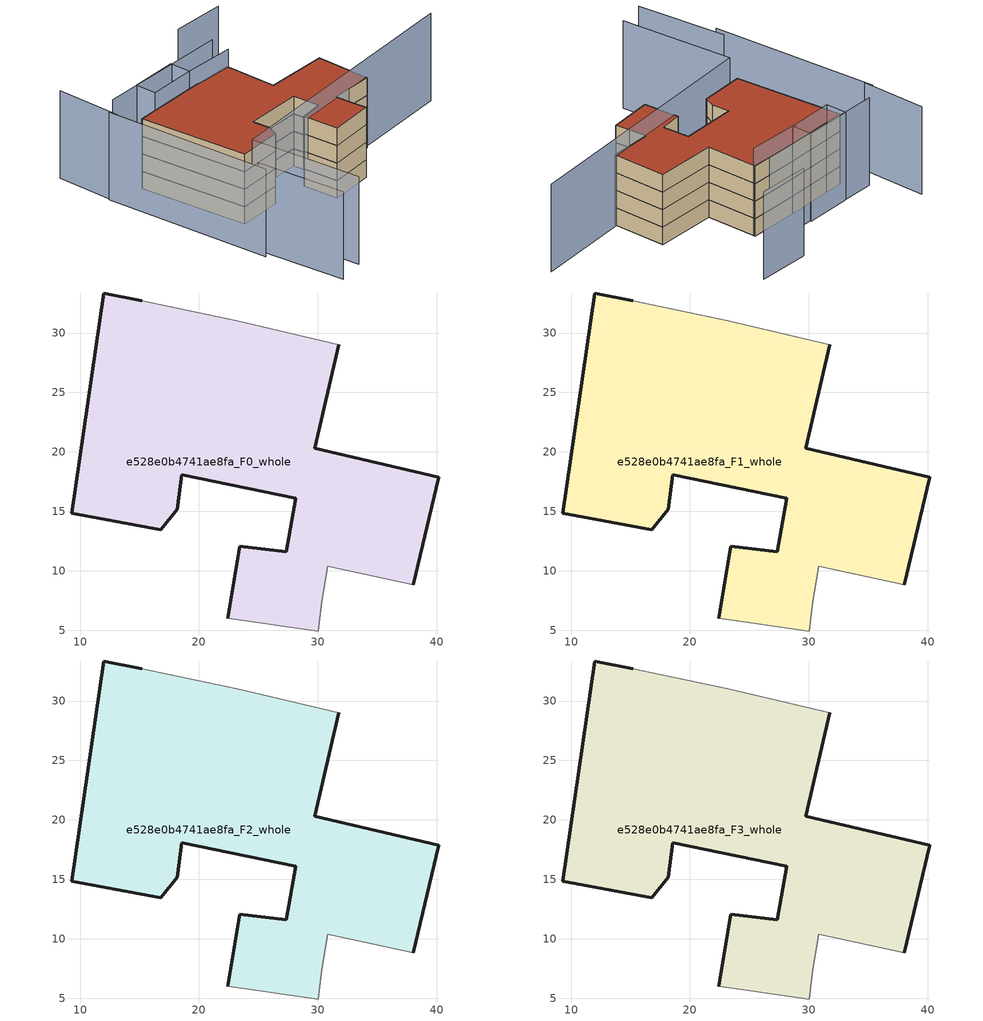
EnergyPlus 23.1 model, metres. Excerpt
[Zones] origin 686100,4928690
e528e0b4741ae8fa_F0_whole
 floor ground (EU_floor_Construction): 38.03,8.83 40.18,17.88 29.75,20.33 31.74,29.03 23.19,31.04 15.2,32.72 12.01,33.37 9.28,14.87 16.8,13.47 18.16,15.17 18.55,18.08 28.15,16.12 27.33,11.61 23.41,12.07 22.42,6.02 30.02,4.95 30.32,7.4 30.81,10.4 z0
 wall outside (EU_wall_Construction): 31.74,29.03 29.75,20.33 40.18,17.88 38.03,8.83 / 22.42,6.02 23.41,12.07 27.33,11.61 28.15,16.12 18.55,18.08 18.16,15.17 16.8,13.47 9.28,14.87 12.01,33.37 15.2,32.72 z0:3
 wall adiabatic (EU_wall_Construction): 15.2,32.72 23.19,31.04 31.74,29.03 / 38.03,8.83 30.81,10.4 30.32,7.4 30.02,4.95 22.42,6.02 z0:3
e528e0b4741ae8fa_F1_whole
 floor to e528e0b4741ae8fa_F0_whole (EU_floor_Construction): 38.03,8.83 40.18,17.88 29.75,20.33 31.74,29.03 23.19,31.04 15.2,32.72 12.01,33.37 9.28,14.87 16.8,13.47 18.16,15.17 18.55,18.08 28.15,16.12 27.33,11.61 23.41,12.07 22.42,6.02 30.01,4.95 30.32,7.4 30.8,10.4 z3
 wall outside (EU_wall_Construction): 31.74,29.03 29.75,20.33 40.18,17.88 38.03,8.83 / 22.42,6.02 23.41,12.07 27.33,11.61 28.15,16.12 18.55,18.08 18.16,15.17 16.8,13.47 9.28,14.87 12.01,33.37 15.2,32.72 z3:6
 wall adiabatic (EU_wall_Construction): 15.2,32.72 23.19,31.04 31.74,29.03 / 38.03,8.83 30.81,10.4 30.32,7.4 30.02,4.95 22.42,6.02 z3:6
e528e0b4741ae8fa_F2_whole
 floor to e528e0b4741ae8fa_F1_whole (EU_floor_Construction): 38.03,8.83 40.18,17.88 29.75,20.33 31.74,29.03 23.19,31.04 15.2,32.72 12.01,33.37 9.28,14.87 16.8,13.47 18.16,15.17 18.55,18.08 28.15,16.12 27.33,11.61 23.41,12.07 22.42,6.02 30.01,4.95 30.32,7.4 30.8,10.4 z6
 wall outside (EU_wall_Construction): 31.74,29.03 29.75,20.33 40.18,17.88 38.03,8.83 / 22.42,6.02 23.41,12.07 27.33,11.61 28.15,16.12 18.55,18.08 18.16,15.17 16.8,13.47 9.28,14.87 12.01,33.37 15.2,32.72 z6:9
 wall adiabatic (EU_wall_Construction): 15.2,32.72 23.19,31.04 31.74,29.03 / 38.03,8.83 30.81,10.4 30.32,7.4 30.02,4.95 22.42,6.02 z6:9
e528e0b4741ae8fa_F3_whole
 floor to e528e0b4741ae8fa_F2_whole (EU_floor_Construction): 38.03,8.83 40.18,17.88 29.75,20.33 31.74,29.03 23.19,31.04 15.2,32.72 12.01,33.37 9.28,14.87 16.8,13.47 18.16,15.17 18.55,18.08 28.15,16.12 27.33,11.61 23.41,12.07 22.42,6.02 30.01,4.95 30.32,7.4 30.8,10.4 z9
 wall outside (EU_wall_Construction): 31.74,29.03 29.75,20.33 40.18,17.88 38.03,8.83 / 22.42,6.02 23.41,12.07 27.33,11.61 28.15,16.12 18.55,18.08 18.16,15.17 16.8,13.47 9.28,14.87 12.01,33.37 15.2,32.72 z9:12
 wall adiabatic (EU_wall_Construction): 15.2,32.72 23.19,31.04 31.74,29.03 / 38.03,8.83 30.81,10.4 30.32,7.4 30.02,4.95 22.42,6.02 z9:12
 roof outside (EU_roof_Construction): 31.74,29.03 29.75,20.33 40.18,17.88 38.03,8.83 30.81,10.4 30.32,7.4 30.02,4.95 22.42,6.02 23.41,12.07 27.33,11.61 28.15,16.12 18.55,18.08 18.16,15.17 16.8,13.47 9.28,14.87 12.01,33.37 15.2,32.72 23.19,31.04 z12
shading: 6.15,-5.65 9.01,13.46 / 9.01,13.46 54.8,6.61 / 3.16,9.58 1.13,-5.55 / 6.87,36.18 1.99,7.74 / 31.68,28.78 22.64,31.19 / 9.41,45.62 6.79,34.83 / 33.17,32.17 10.44,37.42 / 42.66,35.88 33.82,38.12 / 23.19,31.04 15.2,32.72 / 15.2,32.72 15.93,36.19 / 15.93,36.19 23.92,34.51 / 23.92,34.51 23.19,31.04 z0:15
[Building]
EU S2 Campaign: North Axis=0; Terrain=City; Solar Distribution=FullExterior
[Site:Location]
Bologna: Latitude=44.5; Longitude=11.25; Time Zone=1; Elevation=37
[SizingPeriod:WeatherFileDays]
AnnualSizingPeriod: Begin Month=1; Begin Day of Month=1; End Month=12; End Day of Month=31; Day of Week for Start Day=Monday; Use Weather File Daylight Saving Period=No; Use Weather File Rain and Snow Indicators=No
[MATERIAL]
EU_InternalMass_Material: Roughness=MediumRough; Thickness=0.1; Conductivity=1; Density=1800; Specific Heat=900; Thermal Absorptance=0.9; Solar Absorptance=0.7; Visible Absorptance=0.7
[MATERIAL:NOMASS] Roughness=MediumRough; Thermal Absorptance=0.9; Solar Absorptance=0.7; Visible Absorptance=0.7
Name | Thermal Resistance
EU_wall_NoMass | 0.937881
EU_roof_NoMass | 0.548572
EU_floor_NoMass | 0.71348
[CONSTRUCTION]
EU_wall_Construction: EU_wall_NoMass
EU_roof_Construction: EU_roof_NoMass
EU_floor_Construction: EU_floor_NoMass
EU_InternalMass_Construction: EU_InternalMass_Material
[ZONE] Type=1; Multiplier=1; Ceiling Height=autocalculate; Volume=1370.83; Floor Area=autocalculate; Part of Total Floor Area=Yes
e528e0b4741ae8fa_F0_whole; e528e0b4741ae8fa_F1_whole; e528e0b4741ae8fa_F2_whole; e528e0b4741ae8fa_F3_whole
[INTERNALMASS] Construction=EU_InternalMass_Construction; Surface Area=456.945
Name | Zone or ZoneList
e528e0b4741ae8fa_F0_whole_EU_InternalMass | e528e0b4741ae8fa_F0_whole
e528e0b4741ae8fa_F1_whole_EU_InternalMass | e528e0b4741ae8fa_F1_whole
e528e0b4741ae8fa_F2_whole_EU_InternalMass | e528e0b4741ae8fa_F2_whole
e528e0b4741ae8fa_F3_whole_EU_InternalMass | e528e0b4741ae8fa_F3_whole
[OTHEREQUIPMENT] Fuel Type=Electricity; Design Level Calculation Method=Watts/Area; Power per Zone Floor Area=1; Fraction Latent=0; Fraction Radiant=0; Fraction Lost=0; Carbon Dioxide Generation Rate=0; EndUse Subcategory=EU_Step8_InternalGains
Name | Zone or ZoneList or Space or SpaceList | Schedule
EU_Step8_InternalGain_e528e0b4741ae8fa_F0_whole_f000 | e528e0b4741ae8fa_F0_whole | EU_Step8_GainSchedule_e528e0b4741ae8fa_F0_whole_f000
EU_Step8_InternalGain_e528e0b4741ae8fa_F1_whole_f000 | e528e0b4741ae8fa_F1_whole | EU_Step8_GainSchedule_e528e0b4741ae8fa_F1_whole_f000
EU_Step8_InternalGain_e528e0b4741ae8fa_F2_whole_f000 | e528e0b4741ae8fa_F2_whole | EU_Step8_GainSchedule_e528e0b4741ae8fa_F2_whole_f000
EU_Step8_InternalGain_e528e0b4741ae8fa_F3_whole_f000 | e528e0b4741ae8fa_F3_whole | EU_Step8_GainSchedule_e528e0b4741ae8fa_F3_whole_f000
[ZONEVENTILATION:DESIGNFLOWRATE] Schedule=EU_AlwaysOn; Design Flow Rate Calculation Method=AirChanges/Hour; Air Changes per Hour=0.687892; Ventilation Type=Natural; Fan Pressure Rise=0; Fan Total Efficiency=1; Constant Term Coefficient=1; Temperature Term Coefficient=0; Velocity Term Coefficient=0; Velocity Squared Term Coefficient=0; Minimum Indoor Temperature=-100; Maximum Indoor Temperature=100; Delta Temperature=-100; Minimum Outdoor Temperature=-100; Maximum Outdoor Temperature=100; Maximum Wind Speed=40
Name | Zone or ZoneList or Space or SpaceList
EU_ConstantAir_e528e0b4741ae8fa_F0_whole | e528e0b4741ae8fa_F0_whole
EU_ConstantAir_e528e0b4741ae8fa_F1_whole | e528e0b4741ae8fa_F1_whole
EU_ConstantAir_e528e0b4741ae8fa_F2_whole | e528e0b4741ae8fa_F2_whole
EU_ConstantAir_e528e0b4741ae8fa_F3_whole | e528e0b4741ae8fa_F3_whole
[HVACTEMPLATE:THERMOSTAT] Constant Heating Setpoint=20; Constant Cooling Setpoint=50
EU_HeatOnly_e528e0b4741ae8fa_F0_whole; EU_HeatOnly_e528e0b4741ae8fa_F1_whole; EU_HeatOnly_e528e0b4741ae8fa_F2_whole; EU_HeatOnly_e528e0b4741ae8fa_F3_whole
[HVACTEMPLATE:ZONE:IDEALLOADSAIRSYSTEM] System Availability Schedule=EU_AlwaysOn; Maximum Heating Supply Air Temperature=50; Minimum Cooling Supply Air Temperature=13; Maximum Heating Supply Air Humidity Ratio=0.0156; Minimum Cooling Supply Air Humidity Ratio=0.0077; Heating Limit=NoLimit; Cooling Limit=NoLimit; Heating Availability Schedule=EU_AlwaysOn; Cooling Availability Schedule=EU_CoolingOff; Dehumidification Control Type=ConstantSensibleHeatRatio; Cooling Sensible Heat Ratio=0.7; Dehumidification Setpoint=60; Humidification Control Type=None; Humidification Setpoint=30; Outdoor Air Method=None; Outdoor Air Flow Rate per Person=0.00944; Outdoor Air Flow Rate per Zone Floor Area=0; Outdoor Air Flow Rate per Zone=0; Demand Controlled Ventilation Type=None; Outdoor Air Economizer Type=NoEconomizer; Heat Recovery Type=None; Sensible Heat Recovery Effectiveness=0.7; Latent Heat Recovery Effectiveness=0.65
Name | Template Thermostat
e528e0b4741ae8fa_F0_whole | EU_HeatOnly_e528e0b4741ae8fa_F0_whole
e528e0b4741ae8fa_F1_whole | EU_HeatOnly_e528e0b4741ae8fa_F1_whole
e528e0b4741ae8fa_F2_whole | EU_HeatOnly_e528e0b4741ae8fa_F2_whole
e528e0b4741ae8fa_F3_whole | EU_HeatOnly_e528e0b4741ae8fa_F3_whole
[SIZING:ZONE] Zone Cooling Design Supply Air Temperature Input Method=SupplyAirTemperature; Zone Cooling Design Supply Air Temperature=13; Zone Heating Design Supply Air Temperature Input Method=SupplyAirTemperature; Zone Heating Design Supply Air Temperature=50; Zone Cooling Design Supply Air Humidity Ratio=0.008; Zone Heating Design Supply Air Humidity Ratio=0.008; Cooling Design Air Flow Method=DesignDay; Cooling Design Air Flow Rate=0; Cooling Minimum Air Flow per Zone Floor Area=0.000762; Cooling Minimum Air Flow=0; Cooling Minimum Air Flow Fraction=0.2; Heating Design Air Flow Method=DesignDay; Heating Design Air Flow Rate=0; Heating Maximum Air Flow per Zone Floor Area=0.002032; Heating Maximum Air Flow=0.141576; Heating Maximum Air Flow Fraction=0.3; Account for Dedicated Outdoor Air System=No; Dedicated Outdoor Air System Control Strategy=NeutralSupplyAir; Dedicated Outdoor Air Low Setpoint Temperature for Design=autosize; Dedicated Outdoor Air High Setpoint Temperature for Design=autosize; Zone Load Sizing Method=Sensible Load Only No Latent Load; Zone Latent Cooling Design Supply Air Humidity Ratio Input Method=HumidityRatioDifference; Zone Cooling Design Supply Air Humidity Ratio Difference=0.005; Zone Latent Heating Design Supply Air Humidity Ratio Input Method=HumidityRatioDifference; Zone Humidification Design Supply Air Humidity Ratio Difference=0.005
e528e0b4741ae8fa_F0_whole; e528e0b4741ae8fa_F1_whole; e528e0b4741ae8fa_F2_whole; e528e0b4741ae8fa_F3_whole
[SCHEDULE:CONSTANT]
Name | Hourly Value
EU_AlwaysOn | 1
EU_CoolingOff | 0
[SCHEDULE:FILE] Column Number=1; Rows to Skip at Top=0; Number of Hours of Data=8760; Column Separator=Comma; Interpolate to Timestep=No; Minutes per Item=60; Adjust Schedule for Daylight Savings=Yes
Name | File
EU_Step8_GainSchedule_e528e0b4741ae8fa_F0_whole_f000 | ../../schedules/e528e0b4741ae8fa/e528e0b4741ae8fa_F0_whole_f000_gain.csv
EU_Step8_GainSchedule_e528e0b4741ae8fa_F1_whole_f000 | ../../schedules/e528e0b4741ae8fa/e528e0b4741ae8fa_F1_whole_f000_gain.csv
EU_Step8_GainSchedule_e528e0b4741ae8fa_F2_whole_f000 | ../../schedules/e528e0b4741ae8fa/e528e0b4741ae8fa_F2_whole_f000_gain.csv
EU_Step8_GainSchedule_e528e0b4741ae8fa_F3_whole_f000 | ../../schedules/e528e0b4741ae8fa/e528e0b4741ae8fa_F3_whole_f000_gain.csv
